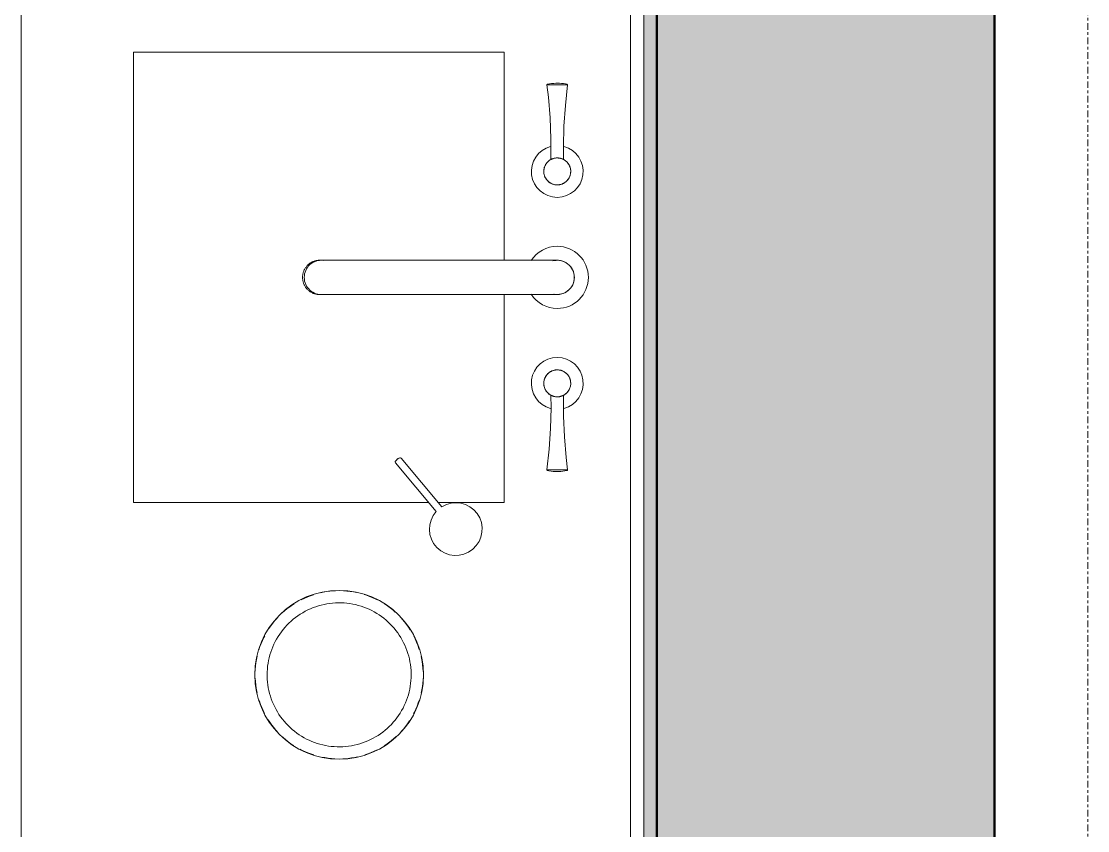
# Model space of a CAD drawing. Header units: inches. Extents: x -1106 to 1409, y -1111 to 918.
# Drawn here: x 574.92 to 615.18, y -122.5 to -91.95 of the extents above; entities that cross this region are included whole.
import ezdxf

# ---------------------------------------------------------------- set-up
doc = ezdxf.new("R2010")
doc.units = ezdxf.units.IN
doc.header["$MEASUREMENT"] = 0
doc.linetypes.add('Grid Line 1_4_', pattern=[0.4375, 0.25, -0.0625, 0.0625, -0.0625])
for name, color, linetype, lineweight in [('A-WALL-PATT', 111, 'Continuous', 13), ('I-WALL', 2, 'Continuous', 13), ('P-SANR-FIXT', 6, 'Continuous', 9), ('Q-CASE', 31, 'Continuous', 9), ('Q-SPCQ', 91, 'Continuous', 13), ('S-GRID', 1, 'Continuous', 9)]:
    doc.layers.add(name, color=color, linetype=linetype, lineweight=lineweight)

# ---------------------------------------------------------------- blocks, each defined once
blk = doc.blocks.new('Faucet-Bath_Deck-Mount_Transitional_Nexus_TB794DD_TOTO - TB794DD-V5-7TH FLOOR TELECOM UNDERFLOOR ROUTING PLAN')
at = {"layer": 'P-SANR-FIXT', "color": 53}
for p, q in [((-7.267, 0.314), (-7.267, 0.231)), ((-7.267, 0.231), (-7.267, 0.275)), ((7.267, 0.229), (7.267, 0.315)), ((-7.267, -0.231), (-7.267, -0.314)), ((7.267, -0.229), (7.267, -0.275)), ((7.267, -0.315), (7.267, -0.229)), ((-0.646, -1.855), (-0.646, -6.874)), ((0.646, -6.874), (0.646, -1.855)), ((-0.646, -8.905), (-0.646, -8.915)), ((-0.646, -8.915), (-0.646, -8.979)), ((0.646, -8.915), (0.646, -8.905)), ((0.646, -8.979), (0.646, -8.915))]:
    blk.add_line(p, q, dxfattribs=at)
at = {"layer": 'P-SANR-FIXT', "color": 53, "flags": 128}
for points in [[(-3.491, 0), (-3.491, 0.02), (-3.493, 0.041), (-3.495, 0.061), (-3.497, 0.081), (-3.501, 0.101), (-3.506, 0.121), (-3.511, 0.141), (-3.517, 0.16), (-3.524, 0.179), (-3.531, 0.198), (-3.539, 0.217), (-3.548, 0.235), (-3.558, 0.253), (-3.569, 0.27), (-3.58, 0.287), (-3.592, 0.304), (-3.604, 0.32), (-3.617, 0.336), (-3.631, 0.351), (-3.645, 0.365), (-3.66, 0.379), (-3.676, 0.392), (-3.692, 0.405), (-3.708, 0.417), (-3.725, 0.428), (-3.742, 0.439), (-3.76, 0.449), (-3.778, 0.458), (-3.797, 0.467), (-3.816, 0.474), (-3.835, 0.481), (-3.854, 0.488), (-3.874, 0.493), (-3.893, 0.498), (-3.913, 0.502), (-3.934, 0.505), (-3.954, 0.507), (-3.974, 0.508), (-3.995, 0.509), (-4.015, 0.509), (-4.035, 0.508), (-4.055, 0.506), (-4.076, 0.503), (-4.096, 0.5), (-4.116, 0.496), (-4.135, 0.491), (-4.155, 0.485), (-4.174, 0.478), (-4.193, 0.471), (-4.212, 0.463), (-4.23, 0.454), (-4.248, 0.444), (-4.266, 0.434), (-4.283, 0.423), (-4.3, 0.412), (-4.316, 0.399), (-4.332, 0.386), (-4.347, 0.373), (-4.361, 0.359), (-4.375, 0.344), (-4.389, 0.329), (-4.402, 0.313), (-4.414, 0.296), (-4.425, 0.28), (-4.436, 0.262), (-4.446, 0.245), (-4.456, 0.227), (-4.464, 0.208), (-4.472, 0.19), (-4.48, 0.171), (-4.486, 0.151), (-4.492, 0.132), (-4.497, 0.112), (-4.501, 0.092), (-4.504, 0.072), (-4.506, 0.052), (-4.508, 0.031), (-4.509, 0.011), (-4.509, 0)], [(4.509, 0), (4.509, 0.02), (4.507, 0.041), (4.505, 0.061), (4.503, 0.081), (4.499, 0.101), (4.494, 0.121), (4.489, 0.141), (4.483, 0.16), (4.476, 0.179), (4.469, 0.198), (4.461, 0.217), (4.452, 0.235), (4.442, 0.253), (4.431, 0.27), (4.42, 0.287), (4.408, 0.304), (4.396, 0.32), (4.383, 0.336), (4.369, 0.351), (4.355, 0.365), (4.34, 0.379), (4.324, 0.392), (4.308, 0.405), (4.292, 0.417), (4.275, 0.428), (4.258, 0.439), (4.24, 0.449), (4.222, 0.458), (4.203, 0.467), (4.184, 0.474), (4.165, 0.481), (4.146, 0.488), (4.126, 0.493), (4.107, 0.498), (4.087, 0.502), (4.066, 0.505), (4.046, 0.507), (4.026, 0.508), (4.005, 0.509), (3.985, 0.509), (3.965, 0.508), (3.945, 0.506), (3.924, 0.503), (3.904, 0.5), (3.884, 0.496), (3.865, 0.491), (3.845, 0.485), (3.826, 0.478), (3.807, 0.471), (3.788, 0.463), (3.77, 0.454), (3.752, 0.444), (3.734, 0.434), (3.717, 0.423), (3.7, 0.412), (3.684, 0.399), (3.668, 0.386), (3.653, 0.373), (3.639, 0.359), (3.625, 0.344), (3.611, 0.329), (3.598, 0.313), (3.586, 0.296), (3.575, 0.28), (3.564, 0.262), (3.554, 0.245), (3.544, 0.227), (3.536, 0.208), (3.528, 0.19), (3.52, 0.171), (3.514, 0.151), (3.508, 0.132), (3.503, 0.112), (3.499, 0.092), (3.496, 0.072), (3.494, 0.052), (3.492, 0.031), (3.491, 0.011), (3.491, 0)], [(-7.328, 0), (-7.326, 0.079), (-7.321, 0.157), (-7.313, 0.235), (-7.302, 0.313), (-7.293, 0.367)], [(-7.293, 0.367), (-7.293, 0.368), (-7.292, 0.369), (-7.292, 0.37), (-7.292, 0.371), (-7.291, 0.372), (-7.291, 0.373), (-7.291, 0.374), (-7.29, 0.375), (-7.289, 0.376), (-7.289, 0.377), (-7.288, 0.378), (-7.288, 0.379), (-7.287, 0.38), (-7.286, 0.381), (-7.285, 0.381), (-7.285, 0.382), (-7.284, 0.383), (-7.283, 0.384), (-7.282, 0.384), (-7.281, 0.385), (-7.28, 0.385), (-7.279, 0.386), (-7.278, 0.387), (-7.277, 0.387), (-7.276, 0.387), (-7.275, 0.388), (-7.274, 0.388), (-7.273, 0.388), (-7.272, 0.389), (-7.271, 0.389), (-7.27, 0.389), (-7.269, 0.389), (-7.268, 0.389), (-7.267, 0.389), (-7.267, 0.389)], [(-7.267, 0.389), (-6.488, 0.306), (-5.707, 0.254), (-4.924, 0.233), (-4.451, 0.236)], [(4.451, 0.236), (5.234, 0.238), (6.017, 0.271), (6.797, 0.335), (7.267, 0.389)], [(7.267, 0.389), (7.268, 0.389), (7.269, 0.389), (7.27, 0.389), (7.271, 0.389), (7.272, 0.389), (7.273, 0.389), (7.274, 0.388), (7.275, 0.388), (7.276, 0.388), (7.277, 0.387), (7.278, 0.387), (7.279, 0.386), (7.28, 0.386), (7.281, 0.385), (7.282, 0.384), (7.283, 0.384), (7.284, 0.383), (7.284, 0.382), (7.285, 0.382), (7.286, 0.381), (7.287, 0.38), (7.287, 0.379), (7.288, 0.378), (7.289, 0.378), (7.289, 0.377), (7.29, 0.376), (7.29, 0.375), (7.291, 0.374), (7.291, 0.373), (7.292, 0.372), (7.292, 0.371), (7.292, 0.37), (7.293, 0.369), (7.293, 0.368), (7.293, 0.367)], [(7.293, 0.367), (7.306, 0.29), (7.316, 0.212), (7.323, 0.134), (7.327, 0.055), (7.328, 0)], [(7.328, 0), (7.326, -0.079), (7.321, -0.157), (7.313, -0.235), (7.302, -0.313), (7.293, -0.367)], [(-7.293, -0.367), (-7.306, -0.29), (-7.316, -0.212), (-7.323, -0.133), (-7.327, -0.055), (-7.328, 0)], [(-7.267, -0.389), (-7.268, -0.389), (-7.269, -0.389), (-7.27, -0.389), (-7.271, -0.389), (-7.272, -0.389), (-7.273, -0.389), (-7.274, -0.388), (-7.275, -0.388), (-7.276, -0.388), (-7.277, -0.387), (-7.278, -0.387), (-7.279, -0.386), (-7.28, -0.386), (-7.281, -0.385), (-7.282, -0.384), (-7.283, -0.384), (-7.284, -0.383), (-7.284, -0.382), (-7.285, -0.382), (-7.286, -0.381), (-7.287, -0.38), (-7.287, -0.379), (-7.288, -0.378), (-7.289, -0.377), (-7.289, -0.377), (-7.29, -0.376), (-7.29, -0.375), (-7.291, -0.374), (-7.291, -0.373), (-7.292, -0.372), (-7.292, -0.371), (-7.292, -0.37), (-7.293, -0.369), (-7.293, -0.367), (-7.293, -0.367)], [(-4.451, -0.236), (-5.234, -0.238), (-6.017, -0.271), (-6.797, -0.335), (-7.267, -0.389)], [(-4.509, 0), (-4.509, -0.02), (-4.507, -0.041), (-4.505, -0.061), (-4.503, -0.081), (-4.499, -0.101), (-4.494, -0.121), (-4.489, -0.141), (-4.483, -0.16), (-4.476, -0.179), (-4.469, -0.198), (-4.461, -0.217), (-4.452, -0.235), (-4.442, -0.253), (-4.431, -0.27), (-4.42, -0.287), (-4.408, -0.304), (-4.396, -0.32), (-4.383, -0.336), (-4.369, -0.351), (-4.355, -0.365), (-4.34, -0.379), (-4.324, -0.392), (-4.308, -0.405), (-4.292, -0.417), (-4.275, -0.428), (-4.258, -0.439), (-4.24, -0.449), (-4.222, -0.458), (-4.203, -0.467), (-4.184, -0.474), (-4.165, -0.481), (-4.146, -0.488), (-4.126, -0.493), (-4.107, -0.498), (-4.087, -0.502), (-4.066, -0.505), (-4.046, -0.507), (-4.026, -0.508), (-4.005, -0.509), (-3.985, -0.509), (-3.965, -0.508), (-3.945, -0.506), (-3.924, -0.503), (-3.904, -0.5), (-3.884, -0.496), (-3.865, -0.491), (-3.845, -0.485), (-3.826, -0.478), (-3.807, -0.471), (-3.788, -0.463), (-3.77, -0.454), (-3.752, -0.444), (-3.734, -0.434), (-3.717, -0.423), (-3.7, -0.412), (-3.684, -0.399), (-3.668, -0.386), (-3.653, -0.373), (-3.639, -0.359), (-3.625, -0.344), (-3.611, -0.329), (-3.598, -0.313), (-3.586, -0.296), (-3.575, -0.28), (-3.564, -0.262), (-3.554, -0.245), (-3.544, -0.227), (-3.536, -0.208), (-3.528, -0.19), (-3.52, -0.171), (-3.514, -0.151), (-3.508, -0.132), (-3.503, -0.112), (-3.499, -0.092), (-3.496, -0.072), (-3.494, -0.052), (-3.492, -0.031), (-3.491, -0.011), (-3.491, 0)], [(-0.646, 0), (-0.646, -0.002), (-0.646, -0.006), (-0.646, -0.014), (-0.646, -0.025), (-0.646, -0.039), (-0.646, -0.056), (-0.646, -0.076), (-0.646, -0.099), (-0.646, -0.125), (-0.646, -0.155), (-0.646, -0.186), (-0.646, -0.221), (-0.646, -0.259), (-0.646, -0.299), (-0.646, -0.342), (-0.646, -0.387), (-0.646, -0.435), (-0.646, -0.486), (-0.646, -0.539), (-0.646, -0.594), (-0.646, -0.651), (-0.646, -0.71), (-0.646, -0.772), (-0.646, -0.835), (-0.646, -0.9), (-0.646, -0.967), (-0.646, -1.035), (-0.646, -1.105), (-0.646, -1.176), (-0.646, -1.248), (-0.646, -1.322), (-0.646, -1.396), (-0.646, -1.472), (-0.646, -1.548), (-0.646, -1.625), (-0.646, -1.702), (-0.646, -1.78), (-0.646, -1.855)], [(0.646, -1.855), (0.646, -1.777), (0.646, -1.699), (0.646, -1.622), (0.646, -1.545), (0.646, -1.469), (0.646, -1.393), (0.646, -1.319), (0.646, -1.245), (0.646, -1.173), (0.646, -1.102), (0.646, -1.032), (0.646, -0.964), (0.646, -0.897), (0.646, -0.832), (0.646, -0.769), (0.646, -0.708), (0.646, -0.649), (0.646, -0.591), (0.646, -0.537), (0.646, -0.484), (0.646, -0.433), (0.646, -0.386), (0.646, -0.34), (0.646, -0.297), (0.646, -0.257), (0.646, -0.22), (0.646, -0.185), (0.646, -0.153), (0.646, -0.124), (0.646, -0.098), (0.646, -0.075), (0.646, -0.055), (0.646, -0.038), (0.646, -0.025), (0.646, -0.014), (0.646, -0.006), (0.646, -0.001), (0.646, 0)], [(3.491, 0), (3.491, -0.02), (3.493, -0.041), (3.495, -0.061), (3.497, -0.081), (3.501, -0.101), (3.506, -0.121), (3.511, -0.141), (3.517, -0.16), (3.524, -0.179), (3.531, -0.198), (3.539, -0.217), (3.548, -0.235), (3.558, -0.253), (3.569, -0.27), (3.58, -0.287), (3.592, -0.304), (3.604, -0.32), (3.617, -0.336), (3.631, -0.351), (3.645, -0.365), (3.66, -0.379), (3.676, -0.392), (3.692, -0.405), (3.708, -0.417), (3.725, -0.428), (3.742, -0.439), (3.76, -0.449), (3.778, -0.458), (3.797, -0.467), (3.816, -0.474), (3.835, -0.481), (3.854, -0.488), (3.874, -0.493), (3.893, -0.498)], [(3.894, -0.498), (3.913, -0.502), (3.934, -0.505), (3.954, -0.507), (3.974, -0.508), (3.995, -0.509), (4.015, -0.509), (4.035, -0.508), (4.055, -0.506), (4.076, -0.503), (4.096, -0.5), (4.116, -0.496), (4.135, -0.491), (4.155, -0.485), (4.174, -0.478), (4.193, -0.471), (4.212, -0.463), (4.23, -0.454), (4.248, -0.444), (4.266, -0.434), (4.283, -0.423), (4.3, -0.412), (4.316, -0.399), (4.332, -0.386), (4.347, -0.373), (4.361, -0.359), (4.375, -0.344), (4.389, -0.329), (4.402, -0.313), (4.414, -0.296), (4.425, -0.28), (4.436, -0.262), (4.446, -0.245), (4.456, -0.227), (4.464, -0.208), (4.472, -0.19), (4.48, -0.171), (4.486, -0.151), (4.492, -0.132), (4.497, -0.112), (4.501, -0.092), (4.504, -0.072), (4.506, -0.052), (4.508, -0.031), (4.509, -0.011), (4.509, 0)], [(7.267, -0.389), (6.488, -0.306), (5.707, -0.254), (4.924, -0.233), (4.451, -0.236)], [(7.293, -0.367), (7.293, -0.368), (7.292, -0.369), (7.292, -0.37), (7.292, -0.372), (7.291, -0.373), (7.291, -0.374), (7.29, -0.374), (7.29, -0.375), (7.289, -0.376), (7.289, -0.377), (7.288, -0.378), (7.288, -0.379), (7.287, -0.38), (7.286, -0.381), (7.285, -0.381), (7.285, -0.382), (7.284, -0.383), (7.283, -0.384), (7.282, -0.384), (7.281, -0.385), (7.28, -0.385), (7.279, -0.386), (7.278, -0.387), (7.277, -0.387), (7.276, -0.387), (7.275, -0.388), (7.274, -0.388), (7.273, -0.388), (7.272, -0.389), (7.271, -0.389), (7.27, -0.389), (7.269, -0.389), (7.268, -0.389), (7.267, -0.389), (7.267, -0.389)], [(-0.646, -6.874), (-0.646, -6.952), (-0.646, -7.03), (-0.646, -7.108), (-0.646, -7.186), (-0.646, -7.264), (-0.646, -7.341), (-0.646, -7.418), (-0.646, -7.494), (-0.646, -7.569), (-0.646, -7.643), (-0.646, -7.716), (-0.646, -7.788), (-0.646, -7.859), (-0.646, -7.928), (-0.646, -7.995), (-0.646, -8.061), (-0.646, -8.126), (-0.646, -8.188), (-0.646, -8.249), (-0.646, -8.307), (-0.646, -8.363), (-0.646, -8.417), (-0.646, -8.469), (-0.646, -8.519), (-0.646, -8.566), (-0.646, -8.61), (-0.646, -8.652), (-0.646, -8.691), (-0.646, -8.727), (-0.646, -8.761), (-0.646, -8.792), (-0.646, -8.819), (-0.646, -8.844), (-0.646, -8.866), (-0.646, -8.885), (-0.646, -8.901), (-0.646, -8.905)], [(0.646, -8.905), (0.646, -8.891), (0.646, -8.873), (0.646, -8.852), (0.646, -8.828), (0.646, -8.801), (0.646, -8.771), (0.646, -8.739), (0.646, -8.703), (0.646, -8.665), (0.646, -8.624), (0.646, -8.58), (0.646, -8.534), (0.646, -8.486), (0.646, -8.435), (0.646, -8.381), (0.646, -8.326), (0.646, -8.268), (0.646, -8.208), (0.646, -8.146), (0.646, -8.082), (0.646, -8.017), (0.646, -7.95), (0.646, -7.881), (0.646, -7.811), (0.646, -7.74), (0.646, -7.667), (0.646, -7.593), (0.646, -7.518), (0.646, -7.443), (0.646, -7.366), (0.646, -7.289), (0.646, -7.212), (0.646, -7.134), (0.646, -7.056), (0.646, -6.977), (0.646, -6.899), (0.646, -6.874)], [(-0.646, -8.979), (-0.646, -9.004), (-0.644, -9.03), (-0.641, -9.055), (-0.638, -9.081), (-0.633, -9.106), (-0.628, -9.13), (-0.621, -9.155), (-0.613, -9.179), (-0.605, -9.204), (-0.595, -9.227), (-0.584, -9.25), (-0.573, -9.273), (-0.561, -9.296), (-0.547, -9.318), (-0.533, -9.339), (-0.518, -9.36), (-0.502, -9.38), (-0.486, -9.399), (-0.468, -9.418), (-0.45, -9.436), (-0.431, -9.454), (-0.411, -9.47), (-0.391, -9.486), (-0.37, -9.501), (-0.349, -9.515), (-0.327, -9.529), (-0.304, -9.541), (-0.281, -9.553), (-0.258, -9.563), (-0.234, -9.573), (-0.21, -9.582), (-0.185, -9.589), (-0.16, -9.596), (-0.135, -9.602), (-0.11, -9.607), (-0.084, -9.611), (-0.059, -9.613), (-0.033, -9.615), (-0.007, -9.616), (0, -9.616)], [(0, -9.616), (0.026, -9.616), (0.052, -9.614), (0.077, -9.612), (0.103, -9.608), (0.128, -9.603), (0.153, -9.598), (0.178, -9.591), (0.203, -9.584), (0.227, -9.575), (0.251, -9.566), (0.275, -9.555), (0.298, -9.544), (0.321, -9.532), (0.343, -9.519), (0.365, -9.505), (0.386, -9.49), (0.406, -9.475), (0.426, -9.458), (0.445, -9.441), (0.463, -9.423), (0.481, -9.404), (0.498, -9.385), (0.514, -9.365), (0.529, -9.345), (0.544, -9.323), (0.557, -9.302), (0.57, -9.279), (0.581, -9.257), (0.592, -9.234), (0.602, -9.21), (0.611, -9.186), (0.619, -9.162), (0.626, -9.137), (0.632, -9.112), (0.637, -9.087), (0.641, -9.062), (0.643, -9.037), (0.645, -9.011), (0.646, -8.986), (0.646, -8.979)]]:
    blk.add_lwpolyline(points, dxfattribs=at)
at = {"layer": 'P-SANR-FIXT', "color": 53}
for centre, radius, start, end in [((-4, 0), 0.979, 0, 165), ((0, 0), 1.174, 0, 180), ((4, 0), 0.979, 15, 180), ((-4, 0), 0.509, 0, 164.2558), ((0, 0), 0.646, 90, 195), ((0, 0), 0.644, 360, 180), ((0, 0), 0.646, 348.7314, 90), ((4, 0), 0.509, 15.7442, 180), ((-4, 0), 0.509, 166.1853, 180), ((4, 0), 0.979, 180, 345), ((4, 0), 0.509, 360, 13.8147), ((-4, 0), 0.979, 195, 360), ((-4, 0), 0.509, 180, 193.8147), ((-4, 0), 0.509, 195.7442, 0), ((0, 0), 1.174, 180, 237.1758), ((0, 0), 0.644, 180, 195), ((0, 0), 0.644, 350.6114, 360), ((0, 0), 1.174, 302.8242, 360), ((4, 0), 0.509, 180, 344.2558), ((4, 0), 0.509, 346.1853, 360)]:
    blk.add_arc(centre, radius, start, end, dxfattribs=at)
for major_axis, start_param, end_param in [((-0.646, 0), 6.169751, 7.853982), ((0.646, 0), 4.712389, 6.407113), ((0.646, 0), 3.141593, 3.355129)]:
    blk.add_ellipse((0, -8.915), major_axis=major_axis, ratio=0.985556, start_param=start_param, end_param=end_param, dxfattribs=at)
for points in [[(-7.267, 0.387), (-7.266, 0.386), (-7.265, 0.383), (-7.263, 0.38)], [(-7.267, 0.381), (-7.267, 0.378), (-7.267, 0.371), (-7.265, 0.361), (-7.263, 0.355)], [(-7.267, 0.355), (-7.267, 0.35), (-7.267, 0.337), (-7.265, 0.322), (-7.263, 0.313)], [(-7.263, 0.23), (-7.265, 0.219), (-7.267, 0.197), (-7.267, 0.172), (-7.267, 0.16)], [(-7.263, 0.159), (-7.265, 0.147), (-7.267, 0.122), (-7.267, 0.095), (-7.267, 0.082)], [(-7.263, 0.082), (-7.265, 0.068), (-7.267, 0.041), (-7.267, 0.014), (-7.267, 0)], [(7.263, 0.38), (7.265, 0.383), (7.266, 0.386), (7.267, 0.387)], [(7.263, 0.355), (7.265, 0.361), (7.267, 0.371), (7.267, 0.378), (7.267, 0.381)], [(7.263, 0.315), (7.265, 0.323), (7.267, 0.338), (7.267, 0.35), (7.267, 0.356)], [(7.267, 0.158), (7.267, 0.171), (7.267, 0.195), (7.265, 0.218), (7.263, 0.228)], [(7.267, 0.081), (7.267, 0.094), (7.267, 0.12), (7.265, 0.146), (7.263, 0.158)], [(7.267, 0), (7.267, 0.014), (7.267, 0.041), (7.265, 0.068), (7.263, 0.081)], [(-7.267, 0), (-7.267, -0.014), (-7.267, -0.041), (-7.265, -0.068), (-7.263, -0.082)], [(-7.267, -0.082), (-7.267, -0.095), (-7.267, -0.122), (-7.265, -0.147), (-7.263, -0.159)], [(-7.267, -0.16), (-7.267, -0.172), (-7.267, -0.197), (-7.265, -0.219), (-7.263, -0.23)], [(-7.263, -0.313), (-7.265, -0.322), (-7.267, -0.337), (-7.267, -0.35), (-7.267, -0.355)], [(-7.263, -0.355), (-7.265, -0.361), (-7.267, -0.371), (-7.267, -0.378), (-7.267, -0.381)], [(-7.267, -0.387), (-7.266, -0.386), (-7.265, -0.383), (-7.263, -0.38)], [(-7.263, -0.38), (-7.265, -0.383), (-7.266, -0.386), (-7.267, -0.387)], [(7.263, -0.081), (7.265, -0.068), (7.267, -0.041), (7.267, -0.014), (7.267, 0)], [(7.263, -0.158), (7.265, -0.146), (7.267, -0.12), (7.267, -0.094), (7.267, -0.081)], [(7.263, -0.228), (7.265, -0.218), (7.267, -0.195), (7.267, -0.171), (7.267, -0.158)], [(7.267, -0.356), (7.267, -0.35), (7.267, -0.338), (7.265, -0.323), (7.263, -0.315)], [(7.267, -0.381), (7.267, -0.378), (7.267, -0.371), (7.265, -0.361), (7.263, -0.355)], [(7.263, -0.38), (7.265, -0.383), (7.266, -0.386), (7.267, -0.387)], [(7.267, -0.389), (7.267, -0.389), (7.267, -0.388), (7.265, -0.383), (7.263, -0.38)]]:
    blk.add_open_spline(points, degree=3, dxfattribs=at)
for points, knots in [([(-4.453, 0.232), (-4.454, 0.231), (-4.456, 0.226), (-4.462, 0.213), (-4.47, 0.196), (-4.478, 0.176), (-4.488, 0.145), (-4.503, 0.086), (-4.509, 0.036), (-4.509, 0)], [0.5555556, 0.5555556, 0.5555556, 0.5555556, 0.5833333, 0.6527778, 0.6875, 0.7222222, 0.7916667, 0.8611111, 1, 1, 1, 1]), ([(4.509, 0), (4.509, 0.029), (4.504, 0.083), (4.489, 0.143), (4.476, 0.181), (4.468, 0.201), (4.462, 0.213), (4.457, 0.224), (4.454, 0.23), (4.453, 0.232)], [0, 0, 0, 0, 0.1111111, 0.2222222, 0.2777778, 0.3333333, 0.3611111, 0.3888889, 0.4444444, 0.4444444, 0.4444444, 0.4444444]), ([(-4.509, 0), (-4.509, -0.029), (-4.504, -0.083), (-4.489, -0.143), (-4.476, -0.181), (-4.468, -0.201), (-4.462, -0.213), (-4.457, -0.224), (-4.454, -0.23), (-4.453, -0.232)], [0, 0, 0, 0, 0.1111111, 0.2222222, 0.2777778, 0.3333333, 0.3611111, 0.3888889, 0.4444444, 0.4444444, 0.4444444, 0.4444444]), ([(4.453, -0.232), (4.454, -0.231), (4.456, -0.226), (4.462, -0.213), (4.47, -0.196), (4.478, -0.176), (4.488, -0.145), (4.503, -0.086), (4.509, -0.036), (4.509, 0)], [0.5555556, 0.5555556, 0.5555556, 0.5555556, 0.5833333, 0.6527778, 0.6875, 0.7222222, 0.7916667, 0.8611111, 1, 1, 1, 1])]:
    blk.add_open_spline(points, degree=3, knots=knots, dxfattribs=at)
blk = doc.blocks.new('Sink-Undercounter-Kohler-Caxton-2210 - Vitreous_China-0-White-V6-7TH FLOOR TELECOM UNDERFLOOR ROUTING PLAN')
at = {"layer": 'P-SANR-FIXT'}
for p, q in [((-0.646, 7), (-8.5, 7)), ((-8.5, 7), (-8.5, -7)), ((8.5, 7), (0.645, 7)), ((8.5, 4.511), (8.5, 7)), ((8.5, -7), (8.5, 4.149)), ((-8.5, -7), (8.5, -7))]:
    blk.add_line(p, q, dxfattribs=at)
blk = doc.blocks.new('Accessory-Soap_Dispenser-KOHLER-Contemporary-K-1895 - Not a Type - See Type Catalog-2570115-7TH FLOOR TELECOM UNDERFLOOR ROUTING PLAN')
at = {"layer": 'Q-SPCQ', "lineweight": 9}
for p, q in [((-0.139, -0.985), (-0.139, -3.378)), ((0.139, -3.378), (0.139, -0.985))]:
    blk.add_line(p, q, dxfattribs=at)
for centre, radius, start, end in [((0, 0), 0.995, 278.0177, 261.9823), ((-0.096, -3.378), 0.0427, 180, 246.6992), ((-0.019, -3.199), 0.238, 246.6992, 258.4717), ((-0.011, -3.16), 0.277, 258.4717, 268.5454), ((0, -2.846), 0.592, 268.2377, 271.994), ((0.011, -3.16), 0.277, 271.994, 281.5283), ((0.019, -3.199), 0.238, 281.5283, 293.3008), ((0.096, -3.378), 0.0427, 293.3008, 0)]:
    blk.add_arc(centre, radius, start, end, dxfattribs=at)
blk = doc.blocks.new('Circular_Waste-Receptacle_Bobrick_B-529 - B-529-V8-7TH FLOOR TELECOM UNDERFLOOR ROUTING PLAN')
at = {"layer": 'Q-SPCQ', "color": 53, "lineweight": 9, "flags": 128}
for points in [[(-0.966, 3.023), (-1.086, 2.982), (-1.204, 2.936), (-1.321, 2.885), (-1.435, 2.83)], [(-0.134, 3.17), (-0.219, 3.166), (-0.346, 3.154), (-0.472, 3.138), (-0.597, 3.117), (-0.693, 3.096)], [(0.664, 3.103), (0.539, 3.127), (0.414, 3.146), (0.288, 3.16), (0.161, 3.169)], [(1.47, 2.812), (1.383, 2.856), (1.267, 2.909), (1.15, 2.958), (1.031, 3.001), (0.95, 3.027)], [(-2.719, 0), (-2.717, 0.109), (-2.71, 0.217), (-2.699, 0.325), (-2.684, 0.433), (-2.665, 0.54), (-2.641, 0.646), (-2.613, 0.751), (-2.581, 0.855), (-2.544, 0.958), (-2.504, 1.059), (-2.46, 1.158), (-2.412, 1.255), (-2.359, 1.351), (-2.303, 1.444), (-2.244, 1.535), (-2.181, 1.624), (-2.114, 1.71), (-2.044, 1.793), (-1.971, 1.873), (-1.894, 1.95), (-1.815, 2.024), (-1.732, 2.095), (-1.647, 2.163), (-1.559, 2.227), (-1.469, 2.288), (-1.376, 2.345), (-1.281, 2.398), (-1.185, 2.447), (-1.086, 2.493), (-0.985, 2.534), (-0.883, 2.571), (-0.78, 2.605), (-0.675, 2.634), (-0.569, 2.659), (-0.462, 2.679), (-0.355, 2.696), (-0.247, 2.708), (-0.138, 2.715), (-0.029, 2.719), (0.079, 2.718), (0.188, 2.712), (0.296, 2.703), (0.404, 2.689), (0.511, 2.67), (0.618, 2.648), (0.723, 2.621), (0.827, 2.59), (0.93, 2.555), (1.032, 2.515), (1.131, 2.472), (1.229, 2.425), (1.325, 2.374), (1.419, 2.319), (1.511, 2.26), (1.6, 2.198), (1.687, 2.132), (1.771, 2.063), (1.852, 1.991), (1.93, 1.915), (2.005, 1.836), (2.077, 1.755), (2.145, 1.67), (2.21, 1.583), (2.272, 1.494), (2.33, 1.402), (2.384, 1.307), (2.434, 1.211), (2.481, 1.113), (2.523, 1.012), (2.562, 0.911), (2.596, 0.808), (2.626, 0.703), (2.652, 0.598), (2.674, 0.491), (2.692, 0.384), (2.705, 0.276), (2.714, 0.167), (2.718, 0.059), (2.719, 0)], [(-1.701, 2.678), (-1.763, 2.638), (-1.867, 2.566), (-1.969, 2.489), (-2.067, 2.408), (-2.149, 2.334)], [(2.118, 2.363), (2.022, 2.446), (1.922, 2.525), (1.82, 2.6), (1.715, 2.67)], [(-2.34, 2.143), (-2.424, 2.048), (-2.504, 1.95), (-2.58, 1.848), (-2.652, 1.743)], [(2.68, 1.698), (2.619, 1.792), (2.545, 1.895), (2.467, 1.995), (2.386, 2.092), (2.336, 2.146)], [(-2.812, 1.468), (-2.841, 1.413), (-2.895, 1.299), (-2.945, 1.182), (-2.99, 1.063), (-3.03, 0.944)], [(3.027, 0.95), (3.012, 0.998), (2.97, 1.118), (2.923, 1.236), (2.871, 1.352), (2.815, 1.465)], [(-3.096, 0.697), (-3.121, 0.573), (-3.142, 0.448), (-3.157, 0.322), (-3.167, 0.195), (-3.17, 0.134)], [(3.171, 0.128), (3.163, 0.254), (3.15, 0.38), (3.133, 0.506), (3.11, 0.63), (3.097, 0.691)], [(-3.171, -0.128), (-3.163, -0.254), (-3.15, -0.38), (-3.133, -0.506), (-3.11, -0.63), (-3.097, -0.691)], [(2.719, 0), (2.717, -0.109), (2.71, -0.217), (2.699, -0.325), (2.684, -0.433), (2.665, -0.54), (2.641, -0.646), (2.613, -0.751), (2.581, -0.855), (2.544, -0.958), (2.504, -1.059), (2.46, -1.158), (2.412, -1.255), (2.359, -1.351), (2.303, -1.444), (2.244, -1.535), (2.181, -1.624), (2.114, -1.71), (2.044, -1.793), (1.971, -1.873), (1.894, -1.95), (1.815, -2.024), (1.732, -2.095), (1.647, -2.163), (1.559, -2.227), (1.469, -2.288), (1.376, -2.345), (1.281, -2.398), (1.185, -2.447), (1.086, -2.493), (0.985, -2.534), (0.883, -2.571), (0.78, -2.605), (0.675, -2.634), (0.569, -2.659), (0.462, -2.679), (0.355, -2.696), (0.247, -2.708), (0.138, -2.715), (0.029, -2.719), (-0.079, -2.718), (-0.188, -2.712), (-0.296, -2.703), (-0.404, -2.689), (-0.511, -2.67), (-0.618, -2.648), (-0.723, -2.621), (-0.827, -2.59), (-0.93, -2.555), (-1.032, -2.515), (-1.131, -2.472), (-1.229, -2.425), (-1.325, -2.374), (-1.419, -2.319), (-1.511, -2.26), (-1.6, -2.198), (-1.687, -2.132), (-1.771, -2.063), (-1.852, -1.991), (-1.93, -1.915), (-2.005, -1.836), (-2.077, -1.755), (-2.145, -1.67), (-2.21, -1.583), (-2.272, -1.494), (-2.33, -1.402), (-2.384, -1.307), (-2.434, -1.211), (-2.481, -1.113), (-2.523, -1.012), (-2.562, -0.911), (-2.596, -0.808), (-2.626, -0.703), (-2.652, -0.598), (-2.674, -0.491), (-2.692, -0.384), (-2.705, -0.276), (-2.714, -0.167), (-2.718, -0.059), (-2.719, 0)], [(3.096, -0.697), (3.121, -0.573), (3.142, -0.448), (3.157, -0.322), (3.167, -0.195), (3.17, -0.134)], [(-3.027, -0.95), (-3.012, -0.998), (-2.97, -1.118), (-2.923, -1.236), (-2.871, -1.352), (-2.815, -1.465)], [(2.812, -1.468), (2.841, -1.413), (2.895, -1.299), (2.945, -1.182), (2.99, -1.063), (3.03, -0.944)], [(-2.68, -1.698), (-2.619, -1.792), (-2.545, -1.895), (-2.467, -1.995), (-2.386, -2.092), (-2.336, -2.146)], [(2.34, -2.143), (2.424, -2.048), (2.504, -1.95), (2.58, -1.848), (2.652, -1.743)], [(-2.126, -2.356), (-2.118, -2.363), (-2.022, -2.446), (-1.922, -2.525), (-1.82, -2.6), (-1.715, -2.67)], [(1.701, -2.678), (1.763, -2.638), (1.867, -2.566), (1.969, -2.489), (2.067, -2.408), (2.149, -2.334)], [(-1.47, -2.812), (-1.383, -2.856), (-1.267, -2.909), (-1.15, -2.958), (-1.031, -3.001), (-0.95, -3.027)], [(-0.664, -3.103), (-0.539, -3.127), (-0.414, -3.146), (-0.288, -3.16), (-0.161, -3.169)], [(0.134, -3.17), (0.219, -3.166), (0.346, -3.154), (0.472, -3.138), (0.597, -3.117), (0.693, -3.096)], [(0.966, -3.023), (1.086, -2.982), (1.204, -2.936), (1.321, -2.885), (1.435, -2.83)]]:
    blk.add_lwpolyline(points, dxfattribs=at)
at = {"layer": 'Q-SPCQ', "color": 53, "lineweight": 9}
for start, end in [(360, 180), (180, 360)]:
    blk.add_arc((0, 0), 3.187, start, end, dxfattribs=at)
blk = doc.blocks.new('Mirror with Frame - MEN 713-2824734-7TH FLOOR TELECOM UNDERFLOOR ROUTING PLAN')
at = {"layer": 'Q-SPCQ', "lineweight": 9}
for p, q in [((-45.474, 0.75), (47.401, 0.75)), ((47.401, 0.25), (-45.474, 0.25))]:
    blk.add_line(p, q, dxfattribs=at)
blk = doc.blocks.new('18433_1 - AEO NY - CENTRAL_rvt-1-7TH FLOOR TELECOM UNDERFLOOR ROUTING PLAN')
at = {"layer": 'A-WALL-PATT'}
blk.add_hatch(color=253, dxfattribs=at).paths.add_polyline_path([(598.917, -217.244), (603.18, -217.244), (603.18, -215.244), (611.667, -215.244), (611.667, -48.369), (598.917, -48.369), (598.917, -207.88)], flags=0)
at = {"layer": 'A-WALL-PATT', "lineweight": 5}
blk.add_hatch(color=9, dxfattribs=at).paths.add_polyline_path([(598.917, -146.619), (598.917, -53.244), (598.417, -53.244), (598.417, -146.619)], flags=0)
at = {"layer": 'I-WALL', "color": 213, "lineweight": 50}
for p, q in [((598.917, -53.244), (598.917, -217.244)), ((598.917, -146.619), (598.917, -53.244)), ((611.667, -207.244), (611.667, -55.369))]:
    blk.add_line(p, q, dxfattribs=at)
at = {"layer": 'Q-CASE', "color": 53}
blk.add_line((574.917, -53.744), (574.917, -146.619), dxfattribs=at)
at = {"layer": 'S-GRID', "linetype": 'Grid Line 1_4_'}
blk.add_line((615.18, -423.369), (615.18, 870.85), dxfattribs=at)
at = {"color": 53, "lineweight": 9}
for name, p, rotation in [('Mirror with Frame - MEN 713-2824734-7TH FLOOR TELECOM UNDERFLOOR ROUTING PLAN', (598.667, -101.145), 89.9999999999999), ('Sink-Undercounter-Kohler-Caxton-2210 - Vitreous_China-0-White-V6-7TH FLOOR TELECOM UNDERFLOOR ROUTING PLAN', (586.152, -101.619), 270.0000000000003), ('Faucet-Bath_Deck-Mount_Transitional_Nexus_TB794DD_TOTO - TB794DD-V5-7TH FLOOR TELECOM UNDERFLOOR ROUTING PLAN', (595.152, -101.619), 270.0000000000002), ('Accessory-Soap_Dispenser-KOHLER-Contemporary-K-1895 - Not a Type - See Type Catalog-2570115-7TH FLOOR TELECOM UNDERFLOOR ROUTING PLAN', (591.321, -111.119), 219.9999999999994)]:
    blk.add_blockref(name, p, dxfattribs=dict(at, rotation=rotation))
blk.add_blockref('Circular_Waste-Receptacle_Bobrick_B-529 - B-529-V8-7TH FLOOR TELECOM UNDERFLOOR ROUTING PLAN', (586.917, -116.619), dxfattribs=at)

msp = doc.modelspace()

# ---------------------------------------------------------------- block references
at = {"lineweight": 5}
msp.add_blockref('18433_1 - AEO NY - CENTRAL_rvt-1-7TH FLOOR TELECOM UNDERFLOOR ROUTING PLAN', (0, 0), dxfattribs=at)

doc.saveas('drawing.dxf')
